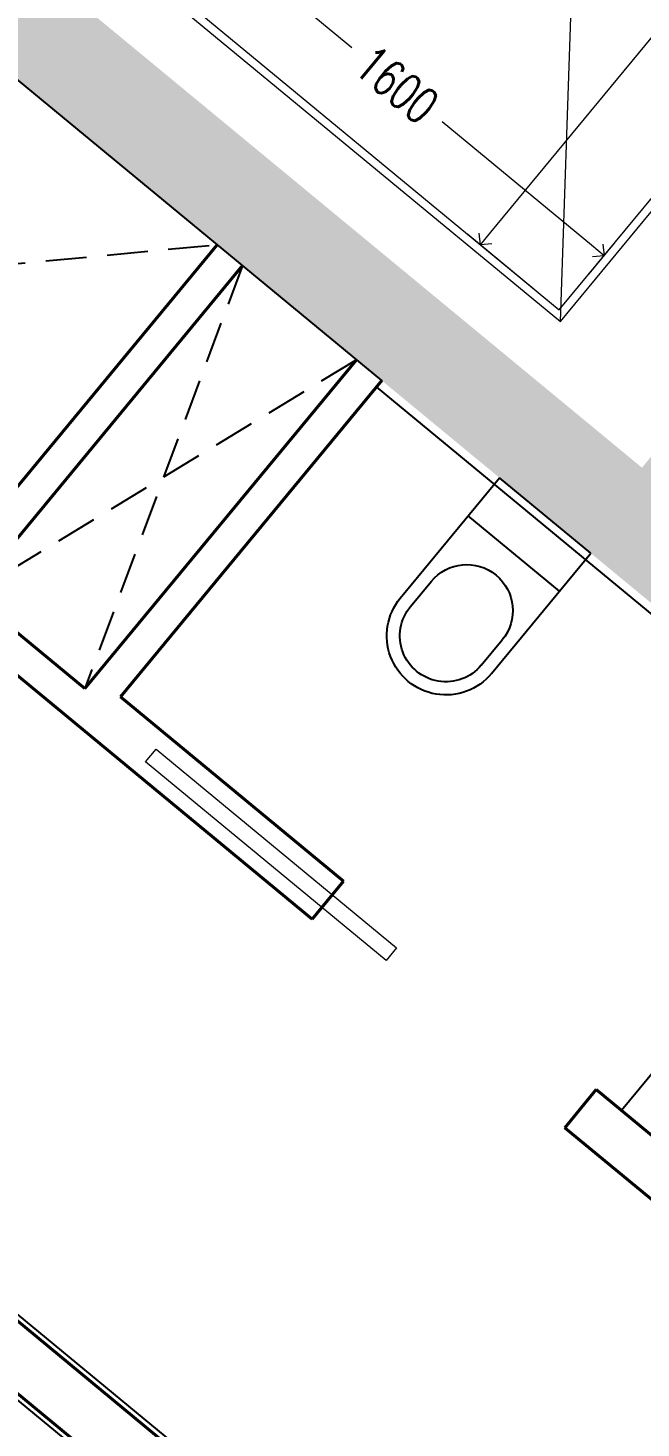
# Model space of a CAD drawing. Header units: millimetres. Extents: x -361675616 to 361246347, y -284141842 to 284396604.
# Drawn here: x -101543 to -99676, y 81663 to 85926 of the extents above; entities that cross this region are included whole.
import ezdxf
from ezdxf.enums import TextEntityAlignment as Align

# ---------------------------------------------------------------- set-up
doc = ezdxf.new("R2010")
doc.units = ezdxf.units.MM
doc.header["$LTSCALE"] = 100
doc.header["$MEASUREMENT"] = 0
doc.linetypes.add('HIDDEN', pattern=[0.375, 0.25, -0.125])
doc.linetypes.add('Xref_NT1+NT2_MBDV Cot vach_220729$0$ACAD_ISO02W100', pattern=[15, 12, -3])
for name, color, linetype in [('A-ANNO-DIMS', 50, 'Continuous'), ('A-ANNO-ROOM', 50, 'Continuous'), ('A-FURNITURE', 251, 'Continuous'), ('A-UNIT', 1, 'Continuous'), ('dien tich thong thuy', 3, 'Continuous'), ('KT-Khuat', 9, 'HIDDEN'), ('Xref_NT1+NT2_MBDV Cot vach_220729$0$ccu12-Hatch', 250, 'Continuous')]:
    doc.layers.add(name, color=color, linetype=linetype)
for name, color, linetype, lineweight in [('KT-Net cat', 1, 'Continuous', 40), ('KT-Net cua', 87, 'Continuous', 9), ('Xref_NT1+NT2_MBDV Cot vach_220729$0$KT-Noi that', 36, 'Continuous', 9)]:
    doc.layers.add(name, color=color, linetype=linetype, lineweight=lineweight)
doc.styles.add('220126_HDN_HBA typical plan$0$211210_HDN_HBA_TYPICAL PLAN CORE OPT 1$0$HBA-Text', font='GOTHIC.TTF')
doc.styles.add('Xref_NT1+NT2_MBDV Cot vach_220729$0$ROMANS', font='ROMANS.SHX')
doc.styles.add('Xref_NT1+NT2_MBDV Cot vach_220729$0$xref.N.Cot vach tang N2$0$DIM', font='vnsimli.shx', dxfattribs={"width": 0.7})
doc.dimstyles.new('Xref_NT1+NT2_MBDV Cot vach_220729$0$xref.N.Cot vach tang N2$0$CCU 1-100 A1', dxfattribs={"dimscale": 100, "dimtxt": 2.2, "dimasz": 1, "dimexe": 1, "dimexo": 0, "dimgap": 1, "dimtad": 1, "dimdec": 0, "dimdsep": 46, "dimtxsty": 'Xref_NT1+NT2_MBDV Cot vach_220729$0$xref.N.Cot vach tang N2$0$DIM', "dimblk1": 'Xref_NT1+NT2_MBDV Cot vach_220729$0$xref.N.Cot vach tang N2$0$_ARCHTICK', "dimblk2": 'Xref_NT1+NT2_MBDV Cot vach_220729$0$xref.N.Cot vach tang N2$0$_ARCHTICK', "dimsah": 1, "dimcen": 0, "dimdle": 1, "dimclrd": 256, "dimclre": 256, "dimclrt": 31, "dimadec": 0, "dimazin": 0, "dimtfac": 1, "dimtdec": 0, "dimtix": 1, "dimtmove": 2, "dimatfit": 3, "dimldrblk": 'Xref_NT1+NT2_MBDV Cot vach_220729$0$xref.N.Cot vach tang N2$0$_ARCHTICK', "dimfxl": 8, "dimtolj": 1, "dimarcsym": 0})

# ---------------------------------------------------------------- blocks, each defined once
blk = doc.blocks.new('Xref_NT1+NT2_MBDV Cot vach_220729$0$xref.N.Cot vach tang N2$0$_Open90')
at = {"color": 0, "linetype": 'ByBlock', "lineweight": -2}
for p, q in [((0, 0), (-1, 0)), ((-0.5, 0.5), (0, 0)), ((0, 0), (-0.5, -0.5))]:
    blk.add_line(p, q, dxfattribs=at)
blk = doc.blocks.new('*D99')
at = {"layer": 'Defpoints', "color": 0, "transparency": 16777216}
for p in [(-424.1796271887581, -514.9999999999402), (-353.063796673334, -514.9999999999402, -3.230249313876472e-06), (-353.0637966733485, -2114.999998141949, -3.229479425215231e-06)]:
    blk.add_point(p, dxfattribs=at)
at = {"layer": 'Xref_NT1+NT2_MBDV Cot vach_220729$0$KT-Noi that', "color": 5, "transparency": 16777216}
for p, q in [((-353.063796673334, -514.9999999999402), (-474.1796271887581, -514.9999999999402)), ((-424.1796271887581, -564.9999999999402), (-424.1796271887579, -1154.999998141892)), ((-424.1796271887578, -2064.999998141949), (-424.1796271887579, -1511.666664808559)), ((-353.0637966733485, -2114.999998141949), (-474.1796271887578, -2114.999998141949))]:
    blk.add_line(p, q, dxfattribs=at)
at = {"layer": 'Xref_NT1+NT2_MBDV Cot vach_220729$0$KT-Noi that', "color": 5, "transparency": 16777216, "xscale": 50, "yscale": 50, "zscale": 50}
for p, rotation in [((-424.1796271887581, -514.9999999999402), 90), ((-424.1796271887578, -2114.999998141949), 270)]:
    blk.add_blockref('Xref_NT1+NT2_MBDV Cot vach_220729$0$xref.N.Cot vach tang N2$0$_Open90', p, dxfattribs=dict(at, rotation=rotation))
at = {"layer": 'Xref_NT1+NT2_MBDV Cot vach_220729$0$KT-Noi that', "color": 5, "transparency": 16777216, "insert": (-424.1796271883068, -1333.333331475225), "char_height": 110, "attachment_point": 5, "rotation": 90, "style": 'Xref_NT1+NT2_MBDV Cot vach_220729$0$xref.N.Cot vach tang N2$0$DIM'}
blk.add_mtext('\\A1;1600', dxfattribs=at)
blk = doc.blocks.new('Xref_NT1+NT2_MBDV Cot vach_220729$0$xref.N.Cot vach tang N2$0$_ARCHTICK')
at = {"color": 0, "linetype": 'ByBlock', "const_width": 0.15}
blk.add_lwpolyline([(-0.5, -0.5), (0.5, 0.5)], dxfattribs=at)
blk = doc.blocks.new('*D100')
at = {"layer": 'Defpoints', "color": 0, "transparency": 16777216}
for p in [(-2310.000006262693, -614.99999999994), (-210.0000062626932, -614.99999999994), (-2310.000006262693, -826.7299089782482)]:
    blk.add_point(p, dxfattribs=at)
at = {"layer": 'Xref_NT1+NT2_MBDV Cot vach_220729$0$KT-Noi that', "color": 5, "transparency": 16777216}
for p, q in [((-2310.000006262693, -614.99999999994), (-2310.000006262693, -876.7299089782482)), ((-210.0000062626932, -614.99999999994), (-210.0000062626932, -876.7299089782482)), ((-260.0000062626932, -826.7299089782482), (-2260.000006262693, -826.7299089782482))]:
    blk.add_line(p, q, dxfattribs=at)
at = {"layer": 'Xref_NT1+NT2_MBDV Cot vach_220729$0$KT-Noi that', "color": 5, "transparency": 16777216, "xscale": 50, "yscale": 50, "zscale": 50, "rotation": 180}
blk.add_blockref('Xref_NT1+NT2_MBDV Cot vach_220729$0$xref.N.Cot vach tang N2$0$_Open90', (-2310.000006262693, -826.7299089782482), dxfattribs=at)
at = {"layer": 'Xref_NT1+NT2_MBDV Cot vach_220729$0$KT-Noi that', "color": 5, "transparency": 16777216, "xscale": 50, "yscale": 50, "zscale": 50}
blk.add_blockref('Xref_NT1+NT2_MBDV Cot vach_220729$0$xref.N.Cot vach tang N2$0$_Open90', (-210.0000062626932, -826.7299089782482), dxfattribs=at)
at = {"layer": 'Xref_NT1+NT2_MBDV Cot vach_220729$0$KT-Noi that', "color": 5, "transparency": 16777216, "insert": (-1260.000006262693, -721.7299089782482), "char_height": 110, "attachment_point": 5, "style": 'Xref_NT1+NT2_MBDV Cot vach_220729$0$xref.N.Cot vach tang N2$0$DIM'}
blk.add_mtext('\\A1;2100', dxfattribs=at)
blk = doc.blocks.new('Hotel Module')
at = {"layer": 'KT-Net cat'}
blk.add_line((85.00231740503659, -2499.999924721109, 1.321858349775246e-09), (85.00936232104141, -10100.00319873763, 1.321858838967266e-09), dxfattribs=at)
blk = doc.blocks.new('qweewe')
for p, q in [((-226617.649540008, -3043559.718917042, 0.0008727778800783348), (-226617.6495399146, -3043199.718917044, 0.0008727778800783348)), ((-226142.6495399146, -3043199.718917163, 0.0008727778800783348), (-226617.6495399146, -3043199.718917044, 0.0008727778800783348)), ((-226467.6495400079, -3043559.718917079, 0.0008727778800783348), (-226467.6495399145, -3043199.718917081, 0.0008727778800783348)), ((-226142.649539925, -3043239.718917165, 0.0008727778800783348), (-226242.649539925, -3043239.718917139, 0.0008727778800783348)), ((-226142.6495399976, -3043519.718917165, 0.0008727778800783348), (-226242.6495399976, -3043519.718917141, 0.0008727778800783348)), ((-226142.649540008, -3043559.718917165, 0.0008727778800783348), (-226617.649540008, -3043559.718917042, 0.0008727778800783348))]:
    blk.add_line(p, q)
for centre, radius, start, end in [((-226142.6495399613, -3043379.718917165, 0.0008727778800783348), 179.9999999999927, 269.9999999833247, 89.99999998332474), ((-226242.6495399613, -3043379.718917141, 0.0008727778800783348), 139.9999999999927, 89.99999998332474, 269.9999999833247), ((-226142.6495399613, -3043379.718917165, 0.0008727778800783348), 139.9999999999927, 269.9999999833247, 89.99999998332474)]:
    blk.add_arc(centre, radius, start, end)
blk = doc.blocks.new('standard-1')
at = {"layer": 'A-FURNITURE', "extrusion": (2.000861866330987e-18, 1.501383517588226e-06, 0.9999999999988729), "elevation": -0.3595424677241099}
blk.add_lwpolyline([(238012.9502319461, -275667.5485452243), (238013.7645339976, -275167.5490980218), (236763.9614612174, -275166.3707656874), (236763.1471591769, -275666.3702128939)], close=True, dxfattribs=at)
at = {"layer": 'KT-Khuat', "ltscale": 5}
for p, q in [((236715.0387085075, -271237.3204771822), (238012.8169950028, -272537.2597085938)), ((238012.8169950026, -272637.2597085939), (236713.8503849549, -273087.2597085941)), ((238012.8169950028, -273087.2597085939), (236714.1394461249, -272637.2597085939))]:
    blk.add_line(p, q, dxfattribs=at)
at = {"layer": 'KT-Net cat'}
for p, q in [((236615.0387393755, -271237.2242461634, 8.44937352689009e-09), (236613.2202282855, -274068.2166980288, -0.0009263881747403141)), ((238012.8169950028, -272537.2597085938), (236714.2036819405, -272537.2597085941)), ((236714.1394461249, -272637.2597085939), (236713.8503849549, -273087.2597085941)), ((238012.8169950026, -272637.2597085939), (236714.1394461249, -272637.2597085939)), ((238012.8169950028, -273087.2597085939), (236713.8503849549, -273087.2597085941)), ((236763.7861491393, -273187.2597085941, -0.0006380776770525485), (236763.2201973388, -274068.3130517324, -0.0009263881747403024)), ((238012.8169950027, -273187.2597085939), (236763.7861491393, -273187.2597085941)), ((235098.1439896217, -273567.3163190014), (235098.1440706136, -281167.3163197882)), ((236613.2202282854, -274068.2166980288, -0.0009263881747403141), (236763.2201973387, -274068.3130517323, -0.0009263881747402578)), ((236613.0158050711, -275767.2525652653), (236613.4246512391, -275066.0706220084)), ((236613.4246512391, -275066.0706220084, 0.05479021183692891), (236763.9611629138, -275066.0706220083, 0.05479021183692893)), ((236763.9611629138, -275066.0706220083, 0.05479021183692892), (236763.6106251447, -275667.2521173682, 0.05479021183692888))]:
    blk.add_line(p, q, dxfattribs=at)
at = {"layer": 'KT-Net cua', "elevation": 0.05479021183692893}
blk.add_lwpolyline([(236660.0288728786, -273371.8774524955), (236710.028872875, -273371.8774988495), (236710.0279922592, -274321.8774988513), (236660.027992261, -274321.8774524974)], close=True, dxfattribs=at)
at = {"layer": 'A-FURNITURE', "extrusion": (-1.501382276405052e-06, -1.241181995021138e-12, -0.9999999999988729), "zscale": -1, "rotation": 0.0008285319002161957}
blk.add_blockref('qweewe', (-11439.32990305043, 2769550.031382617, -0.3564753373966411), dxfattribs=at)
blk = doc.blocks.new('A$C418F5BC8')
at = {"layer": 'A-ANNO-ROOM', "insert": (648.1133449638728, 1090.790118377889), "char_height": 600, "attachment_point": 2, "rotation": 50.44882673977027, "style": '220126_HDN_HBA typical plan$0$211210_HDN_HBA_TYPICAL PLAN CORE OPT 1$0$HBA-Text'}
blk.add_mtext_dynamic_manual_height_columns('SL-S', width=722857412.8743668, gutter_width=9765.624999999996, heights=[0], dxfattribs=at)
blk = doc.blocks.new('A$C2A6C5140')
at = {"layer": 'A-ANNO-ROOM', "insert": (731.4497625969816, 1190.0169191678, 0.0003277973379295924), "char_height": 600, "attachment_point": 2, "rotation": 50.44882673977027, "style": '220126_HDN_HBA typical plan$0$211210_HDN_HBA_TYPICAL PLAN CORE OPT 1$0$HBA-Text'}
blk.add_mtext_dynamic_manual_height_columns('2-BR', width=722857412.8743668, gutter_width=9765.624999999996, heights=[0], dxfattribs=at)
blk = doc.blocks.new('A$C5388591E')
at = {"layer": 'A-ANNO-ROOM', "insert": (894.3001998505497, 842.1987865094561, 0.0004622000541105721), "char_height": 600, "attachment_point": 2, "rotation": 1.4064704596368105, "style": '220126_HDN_HBA typical plan$0$211210_HDN_HBA_TYPICAL PLAN CORE OPT 1$0$HBA-Text'}
blk.add_mtext_dynamic_manual_height_columns('3-BR', width=722857412.8743668, gutter_width=9765.624999999996, heights=[0], dxfattribs=at)
blk = doc.blocks.new('A$C21AF0CCA')
at = {"layer": 'A-ANNO-ROOM', "insert": (1197.56892258345, 814.6835720778872), "char_height": 600, "attachment_point": 2, "rotation": 0.10542954816276216, "style": '220126_HDN_HBA typical plan$0$211210_HDN_HBA_TYPICAL PLAN CORE OPT 1$0$HBA-Text'}
blk.add_mtext_dynamic_manual_height_columns('1-BR+', width=722857412.8743668, gutter_width=9765.624999999996, heights=[0], dxfattribs=at)
blk = doc.blocks.new('Xref_NT1+NT2_MBDV Cot vach_220729$0$TMCC')
at = {"layer": 'Xref_NT1+NT2_MBDV Cot vach_220729$0$KT-Noi that', "linetype": 'Continuous', "ltscale": 2}
for p, q in [((-1794.174414799447, -141.3920001944371, 9.413380290367837e-06), (-1794.17441479789, -110.6079990881535, 9.413380290367837e-06)), ((-978.4333909374109, -105.9999987138362, 9.413380290367837e-06), (-1789.566414798101, -105.9999990883625, 9.413380290367837e-06)), ((-1652.000006262693, -305.99999999994, 9.413380290367837e-06), (-1652.000006262693, -105.99999999994, 9.413380290367837e-06)), ((-1652.000006262693, -105.99999999994, 9.413380290367837e-06), (-1118.000006262693, -105.99999999994, 9.413380290367837e-06)), ((-1118.000006262693, -105.99999999994, 9.413380290367837e-06), (-1118.000006262693, -305.99999999994, 9.413380290367837e-06)), ((-973.8253909386403, -141.3919998197762, 9.413380290367837e-06), (-973.8253909370687, -110.6079987141766, 9.413380290367837e-06)), ((-1938.250006262693, -164.74999999994, 9.413380290367837e-06), (-1932.250006262693, -167.24999999994, 9.413380290367837e-06)), ((-1938.250006262693, -247.24999999994, 9.413380290367837e-06), (-1938.250006262693, -164.74999999994, 9.413380290367837e-06)), ((-1932.250006262693, -167.24999999994, 9.413380290367837e-06), (-1930.050006262696, -202.24999999994, 9.413380290367837e-06)), ((-1839.268615574998, -261.3920001944007, 9.413380290367837e-06), (-1839.268615578098, -150.6080001945247, 9.413380290367837e-06)), ((-1798.782414799367, -146.0000001943672, 9.413380290367837e-06), (-1834.66061557793, -146.0000001943672, 9.413380290367837e-06)), ((-1652.000006262693, -280.99999999994, 9.413380290367837e-06), (-1652.000006262693, -130.99999999994, 9.413380290367837e-06)), ((-1652.000006262693, -130.99999999994, 9.413380290367837e-06), (-1118.000006262693, -130.99999999994, 9.413380290367837e-06)), ((-1118.000006262693, -130.99999999994, 9.413380290367837e-06), (-1118.000006262693, -280.99999999994, 9.413380290367837e-06)), ((-933.8766155784251, -145.9999998198418, 9.413380290367837e-06), (-969.2173909385601, -145.9999998198455, 9.413380290367837e-06)), ((-929.2686155750125, -261.3919998200163, 9.413380290367837e-06), (-929.2686155780975, -150.607999820184, 9.413380290367837e-06)), ((-839.9500062626903, -202.24999999994, 9.413380290367837e-06), (-837.7500062626932, -167.24999999994, 9.413380290367837e-06)), ((-837.7500062626932, -167.24999999994, 9.413380290367837e-06), (-831.7500062626932, -164.74999999994, 9.413380290367837e-06)), ((-831.7500062626932, -164.74999999994, 9.413380290367837e-06), (-831.7500062626932, -247.24999999994, 9.413380290367837e-06)), ((-1930.050006262696, -209.74999999994, 9.413380290367837e-06), (-1932.250006262693, -244.74999999994, 9.413380290367837e-06)), ((-1930.050006262696, -202.24999999994, 9.413380290367837e-06), (-1905.400006262687, -202.24999999994, 9.413380290367837e-06)), ((-1905.400006262687, -209.74999999994, 9.413380290367837e-06), (-1930.050006262696, -209.74999999994, 9.413380290367837e-06)), ((-1905.400006262687, -202.24999999994, 9.413380290367837e-06), (-1895.400006262687, -201.99999999994, 9.413380290367837e-06)), ((-1895.400006262687, -210.49999999994, 9.413380290367837e-06), (-1905.400006262687, -209.74999999994, 9.413380290367837e-06)), ((-1895.400006262687, -201.99999999994, 9.413380290367837e-06), (-1870.000006262693, -201.49999999994, 9.413380290367837e-06)), ((-1870.000006262693, -210.49999999994, 9.413380290367837e-06), (-1895.400006262687, -210.49999999994, 9.413380290367837e-06)), ((-1870.000006262693, -201.49999999994, 9.413380290367837e-06), (-1870.000006262693, -210.49999999994, 9.413380290367837e-06)), ((-900.0000062626932, -210.49999999994, 9.413380290367837e-06), (-900.0000062626932, -201.49999999994, 9.413380290367837e-06)), ((-900.0000062626932, -201.49999999994, 9.413380290367837e-06), (-874.600006262699, -201.49999999994, 9.413380290367837e-06)), ((-874.600006262699, -209.99999999994, 9.413380290367837e-06), (-900.0000062626932, -210.49999999994, 9.413380290367837e-06)), ((-874.600006262699, -201.49999999994, 9.413380290367837e-06), (-864.600006262699, -202.24999999994, 9.413380290367837e-06)), ((-864.600006262699, -209.74999999994, 9.413380290367837e-06), (-874.600006262699, -209.99999999994, 9.413380290367837e-06)), ((-864.600006262699, -202.24999999994, 9.413380290367837e-06), (-839.9500062626903, -202.24999999994, 9.413380290367837e-06)), ((-839.9500062626903, -209.74999999994, 9.413380290367837e-06), (-864.600006262699, -209.74999999994, 9.413380290367837e-06)), ((-837.7500062626932, -244.74999999994, 9.413380290367837e-06), (-839.9500062626903, -209.74999999994, 9.413380290367837e-06)), ((-2515.000006262693, -214.99999999994, 9.413380290367837e-06), (-2515.000006262693, -2439.99999999994, 9.413380290367837e-06)), ((-2465.000006262693, -214.99999999994, 9.413380290367837e-06), (-2515.000006262693, -214.99999999994, 9.413380290367837e-06)), ((-2465.000006262693, -2439.99999999994, 9.413380290367837e-06), (-2465.000006262693, -214.99999999994, 9.413380290367837e-06)), ((-1932.250006262693, -244.74999999994, 9.413380290367837e-06), (-1938.250006262693, -247.24999999994, 9.413380290367837e-06)), ((-831.7500062626932, -247.24999999994, 9.413380290367837e-06), (-837.7500062626932, -244.74999999994, 9.413380290367837e-06)), ((-1798.782414796122, -266.0000001943772, 9.413380290367837e-06), (-1834.66061557502, -266.000000194379, 9.413380290367837e-06)), ((-1794.17441479789, -301.3919990888407, 9.413380290367837e-06), (-1794.174414796333, -270.6080001941682, 9.413380290367837e-06)), ((-1118.000006262693, -280.99999999994, 9.413380290367837e-06), (-1652.000006262693, -280.99999999994, 9.413380290367837e-06)), ((-973.8253909370978, -301.3919987139034, 9.413380290367837e-06), (-973.8253909355408, -270.6079998201039, 9.413380290367837e-06)), ((-933.8766155748453, -265.9999998198546, 9.413380290367837e-06), (-969.217390935286, -265.9999998198509, 9.413380290367837e-06)), ((-978.433390937018, -305.9999987138381, 9.413380290367837e-06), (-1789.566414798363, -305.9999990883616, 9.413380290367837e-06)), ((-1118.000006262693, -305.99999999994, 9.413380290367837e-06), (-1652.000006262693, -305.99999999994, 9.413380290367837e-06)), ((-1439.500006262693, -418.99999999994, 9.413380290367837e-06), (-1442.000006262693, -410.99999999994, 9.413380290367837e-06)), ((-1442.000006262693, -410.99999999994, 9.413380290367837e-06), (-1328.000006262693, -410.99999999994, 9.413380290367837e-06)), ((-1390.000006262693, -422.99999999994, 9.413380290367837e-06), (-1439.500006262693, -418.99999999994, 9.413380290367837e-06)), ((-1390.000006262693, -451.99999999994, 9.413380290367837e-06), (-1390.000006262693, -422.99999999994, 9.413380290367837e-06)), ((-1330.500006262693, -418.99999999994, 9.413380290367837e-06), (-1380.000006262693, -422.99999999994, 9.413380290367837e-06)), ((-1380.000006262693, -422.99999999994, 9.413380290367837e-06), (-1380.000006262693, -451.99999999994, 9.413380290367837e-06)), ((-1328.000006262693, -410.99999999994, 9.413380290367837e-06), (-1330.500006262693, -418.99999999994, 9.413380290367837e-06)), ((-1393.000006262693, -461.99999999994, 9.413380290367837e-06), (-1390.000006262693, -451.99999999994, 9.413380290367837e-06)), ((-1393.000006262693, -499.99999999994, 9.413380290367837e-06), (-1393.000006262693, -461.99999999994, 9.413380290367837e-06)), ((-1380.000006262693, -451.99999999994, 9.413380290367837e-06), (-1377.000006262693, -461.99999999994, 9.413380290367837e-06)), ((-1377.000006262693, -461.99999999994, 9.413380290367837e-06), (-1377.000006262693, -499.99999999994, 9.413380290367837e-06)), ((-185.0000062626932, -489.99999999994, 9.413380290367837e-06), (-2310.000006262693, -489.99999999994, 9.413380290367837e-06)), ((-2310.000006262693, -489.99999999994, 9.413380290367837e-06), (-2310.000006262693, -514.99999999994, 9.413380290367837e-06)), ((-1377.000006262693, -499.99999999994, 9.413380290367837e-06), (-1393.000006262693, -499.99999999994, 9.413380290367837e-06)), ((-185.0000062626932, -2139.99999999994, 9.413380290367837e-06), (-185.0000062626932, -489.99999999994, 9.413380290367837e-06)), ((-210.0000062626932, -514.99999999994, 9.413380290367837e-06), (-2310.000006262693, -514.99999999994, 9.413380290367837e-06)), ((-2310.000006262693, -514.99999999994, 9.413380290367837e-06), (-2310.000006262693, -714.99999999994, 9.413380290367837e-06)), ((-210.0000062626932, -2114.99999999994, 9.413380290367837e-06), (-210.0000062626932, -514.99999999994, 9.413380290367837e-06)), ((-2510.000008398798, -664.99999999994, 9.413380290367837e-06), (-2560.000008398798, -664.99999999994, 9.413380290367837e-06)), ((-2560.000008398798, -664.99999999994, 9.413380290367837e-06), (-2560.000008398798, -714.99999999994, 9.413380290367837e-06)), ((-2510.000008398798, -714.99999999994, 9.413380290367837e-06), (-2510.000008398798, -664.99999999994, 9.413380290367837e-06)), ((-2560.000008398798, -714.99999999994, 9.413380290367837e-06), (-2510.000008398798, -714.99999999994, 9.413380290367837e-06)), ((-2555.000006262693, -1814.99999999994, 9.413380290367837e-06), (-2555.000006262693, -714.99999999994, 9.413380290367837e-06)), ((-2310.000006262693, -714.99999999994, 9.413380290367837e-06), (-2385.000006262693, -714.99999999994, 9.413380290367837e-06)), ((-1485.000006262693, -999.99999999994, 9.413380290367837e-06), (-1285.000006262693, -999.99999999994, 9.413380290367837e-06)), ((-1485.000006262693, -1529.99999999994, 9.413380290367837e-06), (-1485.000006262693, -999.99999999994, 9.413380290367837e-06)), ((-1460.000006262693, -999.99999999994, 9.413380290367837e-06), (-1310.000006262693, -999.99999999994, 9.413380290367837e-06)), ((-1460.000006262693, -1529.99999999994, 9.413380290367837e-06), (-1460.000006262693, -999.99999999994, 9.413380290367837e-06)), ((-1310.000006262693, -999.99999999994, 9.413380290367837e-06), (-1310.000006262693, -1529.99999999994, 9.413380290367837e-06)), ((-1285.000006262693, -999.99999999994, 9.413380290367837e-06), (-1285.000006262693, -1529.99999999994, 9.413380290367837e-06)), ((-1285.000006262693, -1529.99999999994, 9.413380290367837e-06), (-1485.000006262693, -1529.99999999994, 9.413380290367837e-06)), ((-1310.000006262693, -1529.99999999994, 9.413380290367837e-06), (-1460.000006262693, -1529.99999999994, 9.413380290367837e-06)), ((-2560.000008398798, -1864.99999999994, 9.413380290367837e-06), (-2560.000008398798, -1814.99999999994, 9.413380290367837e-06)), ((-2560.000008398798, -1814.99999999994, 9.413380290367837e-06), (-2510.000008398798, -1814.99999999994, 9.413380290367837e-06)), ((-2510.000008398798, -1814.99999999994, 9.413380290367837e-06), (-2510.000008398798, -1864.99999999994, 9.413380290367837e-06)), ((-2385.000006262693, -1814.99999999994, 9.413380290367837e-06), (-2310.000006262693, -1814.99999999994, 9.413380290367837e-06)), ((-2310.000006262693, -1814.99999999994, 9.413380290367837e-06), (-2310.000006262693, -2114.99999999994, 9.413380290367837e-06)), ((-2510.000008398798, -1864.99999999994, 9.413380290367837e-06), (-2560.000008398798, -1864.99999999994, 9.413380290367837e-06)), ((-2310.000006262693, -2114.99999999994, 9.413380290367837e-06), (-210.0000062626932, -2114.99999999994, 9.413380290367837e-06)), ((-2310.000006262693, -2114.99999999994, 9.413380290367837e-06), (-2310.000006262693, -2139.99999999994, 9.413380290367837e-06)), ((-2310.000006262693, -2139.99999999994, 9.413380290367837e-06), (-185.0000062626932, -2139.99999999994, 9.413380290367837e-06)), ((-1393.000006262693, -2217.99999999994, 9.413380290367837e-06), (-1393.000006262693, -2179.99999999994, 9.413380290367837e-06)), ((-1393.000006262693, -2179.99999999994, 9.413380290367837e-06), (-1377.000006262693, -2179.99999999994, 9.413380290367837e-06)), ((-1377.000006262693, -2179.99999999994, 9.413380290367837e-06), (-1377.000006262693, -2217.99999999994, 9.413380290367837e-06)), ((-1439.500006262693, -2260.99999999994, 9.413380290367837e-06), (-1390.000006262693, -2256.99999999994, 9.413380290367837e-06)), ((-1390.000006262693, -2227.99999999994, 9.413380290367837e-06), (-1393.000006262693, -2217.99999999994, 9.413380290367837e-06)), ((-1390.000006262693, -2256.99999999994, 9.413380290367837e-06), (-1390.000006262693, -2227.99999999994, 9.413380290367837e-06)), ((-1377.000006262693, -2217.99999999994, 9.413380290367837e-06), (-1380.000006262693, -2227.99999999994, 9.413380290367837e-06)), ((-1380.000006262693, -2227.99999999994, 9.413380290367837e-06), (-1380.000006262693, -2256.99999999994, 9.413380290367837e-06)), ((-1380.000006262693, -2256.99999999994, 9.413380290367837e-06), (-1330.500006262693, -2260.99999999994, 9.413380290367837e-06)), ((-1442.000006262693, -2268.99999999994, 9.413380290367837e-06), (-1439.500006262693, -2260.99999999994, 9.413380290367837e-06)), ((-1328.000006262693, -2268.99999999994, 9.413380290367837e-06), (-1442.000006262693, -2268.99999999994, 9.413380290367837e-06)), ((-1330.500006262693, -2260.99999999994, 9.413380290367837e-06), (-1328.000006262693, -2268.99999999994, 9.413380290367837e-06)), ((-2515.000006262693, -2439.99999999994, 9.413380290367837e-06), (-2465.000006262693, -2439.99999999994, 9.413380290367837e-06))]:
    blk.add_line(p, q, dxfattribs=at)
at = {"layer": 'Xref_NT1+NT2_MBDV Cot vach_220729$0$KT-Noi that', "linetype": 'Xref_NT1+NT2_MBDV Cot vach_220729$0$ACAD_ISO02W100', "ltscale": 2}
for p, q in [((-185.0000062626932, -489.99999999994, 9.413380290367837e-06), (-2310.000006262693, -2127.49999999994, 9.413380290367837e-06)), ((-185.0000062626932, -2139.99999999994, 9.413380290367837e-06), (-2310.000006262693, -489.99999999994, 9.413380290367837e-06))]:
    blk.add_line(p, q, dxfattribs=at)
at = {"layer": 'Xref_NT1+NT2_MBDV Cot vach_220729$0$KT-Noi that', "linetype": 'Continuous', "ltscale": 2, "elevation": 9.413380290367837e-06}
for points in [[(-1385.000006262693, -410.99999999994), (-796.7500062626932, -410.99999999994), (-796.7500062626932, -99.99999999993997), (-701.7500062626932, -99.99999999993997), (-701.7500062626932, -64.99999999993997), (-831.7500062626932, -64.99999999993997), (-831.7500062626932, -380.99999999994), (-1385.000006262693, -380.99999999994), (-1938.250006262693, -380.99999999994), (-1938.250006262693, -64.99999999993997), (-2068.250006262693, -64.99999999993997), (-2068.250006262693, -99.99999999993997), (-1973.250006262693, -99.99999999993997), (-1973.250006262693, -410.99999999994), (-1385.000006262693, -410.99999999994)], [(-2385.000006262693, -2429.99999999994), (-2385.000006262693, -224.99999999994), (-2435.000006262693, -224.99999999994), (-2435.000006262693, -2429.99999999994)], [(-2510.000008398798, -714.99999999994), (-2465.000006262693, -714.99999999994), (-2465.000006262693, -1264.99999999994), (-2510.000008398798, -1264.99999999994)], [(-2435.000006262693, -714.99999999994), (-2390.000006262693, -714.99999999994), (-2390.000006262693, -1264.99999999994), (-2435.000006262693, -1264.99999999994)], [(-2510.000008398798, -1264.99999999994), (-2465.000006262693, -1264.99999999994), (-2465.000006262693, -1814.99999999994), (-2510.000008398798, -1814.99999999994)], [(-2435.000006262693, -1264.99999999994), (-2390.000006262693, -1264.99999999994), (-2390.000006262693, -1814.99999999994), (-2435.000006262693, -1814.99999999994)], [(-1385.000006262693, -2268.99999999994), (-1210.000006262693, -2268.99999999994), (-1210.000006262693, -2464.99999999994), (-1385.000006262693, -2464.99999999994), (-1560.000006262693, -2464.99999999994), (-1560.000006262693, -2268.99999999994), (-1385.000006262693, -2268.99999999994)]]:
    blk.add_lwpolyline(points, close=True, dxfattribs=at)
for points in [[(-2495.000006262693, -1264.99999999994), (-2495.000006262693, -714.99999999994)], [(-2480.000006262693, -1264.99999999994), (-2480.000006262693, -714.99999999994)], [(-2420.000006262693, -1264.99999999994), (-2420.000006262693, -714.99999999994)], [(-2405.000006262693, -1264.99999999994), (-2405.000006262693, -714.99999999994)], [(-2495.000006262693, -1814.99999999994), (-2495.000006262693, -1264.99999999994)], [(-2480.000006262693, -1814.99999999994), (-2480.000006262693, -1264.99999999994)], [(-2420.000006262693, -1814.99999999994), (-2420.000006262693, -1264.99999999994)], [(-2405.000006262693, -1814.99999999994), (-2405.000006262693, -1264.99999999994)]]:
    blk.add_lwpolyline(points, dxfattribs=at)
at = {"layer": 'Xref_NT1+NT2_MBDV Cot vach_220729$0$KT-Noi that', "linetype": 'Continuous', "ltscale": 2}
for centre, radius in [((-1685.000006262693, -205.99999999994, 9.413380290367837e-06), 14.5), ((-1085.000006262693, -205.99999999994, 9.413380290367837e-06), 17.5)]:
    blk.add_circle(centre, radius, dxfattribs=at)
for centre, radius, start, end in [((-1789.566414798101, -110.6079990881535, 9.413380290367837e-06), 4.607999999791003, 90, 180), ((-978.4333909374109, -110.6079987141766, 9.413380290367837e-06), 4.608000000340305, 0, 90), ((-1834.66061557793, -150.6080001945247, 9.413380290367837e-06), 4.608000000157357, 90, 180), ((-1798.782414799367, -141.3920001944371, 9.413380290367837e-06), 4.607999999930221, 270, 0), ((-969.2173909385601, -141.3919998197762, 9.413380290367837e-06), 4.608000000069675, 180, 270), ((-933.8766155784251, -150.607999820184, 9.413380290367837e-06), 4.608000000340515, 0, 90), ((-1834.66061557502, -261.3920001944007, 9.413380290367837e-06), 4.607999999978259, 180, 270), ((-1798.782414796122, -270.6080001941682, 9.413380290367837e-06), 4.60799999979095, 0, 90), ((-969.217390935286, -270.6079998201039, 9.413380290367837e-06), 4.608000000253028, 90, 180), ((-933.8766155748453, -261.3919998200163, 9.413380290367837e-06), 4.607999999838648, 270, 0), ((-1789.566414798363, -301.3919990888407, 9.413380290367837e-06), 4.607999999520398, 180, 270), ((-978.433390937018, -301.3919987139034, 9.413380290367837e-06), 4.607999999934203, 270, 0)]:
    blk.add_arc(centre, radius, start, end, dxfattribs=at)
at = {"layer": 'Xref_NT1+NT2_MBDV Cot vach_220729$0$KT-Noi that', "linetype": 'Continuous', "ltscale": 2, "style": 'Xref_NT1+NT2_MBDV Cot vach_220729$0$ROMANS', "width": 0.75}
for p in [(-2110.000006262693, -594.99999999994, 9.413380290367837e-06), (-2110.000006262693, -2034.99999999994, 9.413380290367837e-06)]:
    blk.add_text('COP', height=100, dxfattribs=at).set_placement(p, align=Align.MIDDLE)
at = {"layer": 'Xref_NT1+NT2_MBDV Cot vach_220729$0$KT-Noi that', "color": 5}
dim = blk.add_linear_dim(base=(-424.1796271887581, -514.9999999999402, 1.264362960424431e-05), p1=(-353.0637966733484, -2114.999998141948, 9.414150179029077e-06), p2=(-353.0637966733339, -514.99999999994, 9.413380290367837e-06), angle=270, dimstyle='Xref_NT1+NT2_MBDV Cot vach_220729$0$xref.N.Cot vach tang N2$0$CCU 1-100 A1', override={"dimscale": 50, "dimblk1": 'Xref_NT1+NT2_MBDV Cot vach_220729$0$xref.N.Cot vach tang N2$0$_Open90', "dimblk2": 'Xref_NT1+NT2_MBDV Cot vach_220729$0$xref.N.Cot vach tang N2$0$_Open90', "dimclrd": 5, "dimclre": 5, "dimclrt": 5, "dimlwd": 65535, "dimlwe": 65535}, dxfattribs=at)
dim.commit()
dim.dimension.update_dxf_attribs({"geometry": '*D99', "text_midpoint": (-424.1796271883068, -1333.333331475225, 1.264362960424431e-05), "dimtype": 128})
dim = blk.add_linear_dim(base=(-2310.000006262693, -826.7299089782482, 9.413380290367837e-06), p1=(-210.0000062626932, -614.99999999994, 9.413380290367837e-06), p2=(-2310.000006262693, -614.99999999994, 9.413380290367837e-06), angle=180, dimstyle='Xref_NT1+NT2_MBDV Cot vach_220729$0$xref.N.Cot vach tang N2$0$CCU 1-100 A1', override={"dimscale": 50, "dimblk1": 'Xref_NT1+NT2_MBDV Cot vach_220729$0$xref.N.Cot vach tang N2$0$_Open90', "dimblk2": 'Xref_NT1+NT2_MBDV Cot vach_220729$0$xref.N.Cot vach tang N2$0$_Open90', "dimclrd": 5, "dimclre": 5, "dimclrt": 5, "dimlwd": 65535, "dimlwe": 65535}, dxfattribs=at)
dim.commit()
dim.dimension.update_dxf_attribs({"geometry": '*D100', "text_midpoint": (-1260.000006262693, -721.7299089782482, 9.413380290367837e-06)})

msp = doc.modelspace()

# ---------------------------------------------------------------- hatches: boundary and pattern name
at = {"layer": 'Xref_NT1+NT2_MBDV Cot vach_220729$0$ccu12-Hatch', "ltscale": 0.5}
h = msp.add_hatch(dxfattribs=at)
h.set_pattern_fill('VATLIEU04', color=256, scale=50, angle=45, pattern_type=2)
h.set_pattern_definition([(94.99999999999984, (-1153005.893971326, 53036.63209459306), (275.7759995861103, 231.4035394059837), [37.49999999999999, -412.4999999999999]), (40.00000000000002, (-1153005.893971326, 53036.63209459306), (-314.996083695443, 216.8840747990137), [30, -330]), (145.4514, (-1152982.912640312, 53055.91572383096), (-39.21973430971335, 448.287641099735), [31.870095, -350.571056]), (91.18419999999934, (-1153076.604649444, 53107.34277271171), (435.8465000455986, 318.8068825982365), [56.24999999999995, -618.7499999999992]), (141.6356, (-1153040.284091244, 53133.90998999745), (-13.94950748652536, 674.8558447021788), [47.805144, -525.8565]), (36.18420000000004, (-1153076.604649444, 53107.34277271171), (-13.95003443662637, 674.855833957623), [45, -495]), (66, (-1153023.571640855, 53125.02044224138), (353.3857860571512, 68.691238233885), [37.49999999999963, -412.499999999997]), (11.00000000000003, (-1153023.571640855, 53125.02044224138), (-170.3542965309771, 342.4042176993831), [30, -330]), (116.4514, (-1152994.122821661, 53130.74469331306), (183.0318085066423, 411.0953098697152), [31.870095, -350.571056]), (82.50000000000001, (-1153005.893971326, 53036.63209459306), (-113.3965926531701, 121.9949088062736), [0, -325.999999999997, 0, -334.999999999997, 0, -331.249999999997]), (52.49999999999999, (-1153005.893971326, 53036.63209459306), (-46.43647110123004, 232.4547249501817), [0, -191, 0, -318.5, 0, -126.25]), (12.5, (-1153084.736377428, 52957.78968849077), (196.709083659603, 180.7603809074303), [0, -125, 0, -390, 0, -517.5]), (2.499999999999997, (-1153120.091716487, 52922.43434943144), (170.7949915992331, 241.5799034369745), [0, -162.5, 0, -259, 0, -367.5]), (90, (-1153005.893971326, 53036.63209459306), (-212.5, 0), []), (90, (-1153049.204261673, 53079.94238494075), (-212.5, 0), [])])
h.paths.add_polyline_path([(-100022.5256455455, 88247.60676292966), (-101678.1202010983, 86242.86072723728), (-99673.37423321282, 84587.26622768166), (-98017.77967766023, 86592.01226337414), (-98480.41331039768, 86974.07248942732), (-98289.38316937236, 87205.38933969954), (-97595.43268636268, 86632.29897262095), (-98041.16968194002, 86092.55965519673), (-92952.19890843568, 81889.89649688161), (-91169.25092553257, 84048.8537660893), (-98725.60136724802, 90289.17170582927), (-98534.5712262227, 90520.48855610145), (-90746.90393400591, 84089.14047514695), (-92911.91219925744, 81467.54950550091), (-98232.19982296534, 85861.24280492455), (-99633.08752396193, 84164.91923638892), (-102100.4671923693, 86202.57401796855), (-100062.8126395595, 88669.95340744552), (-99831.49578928723, 88478.92326642023), (-99831.49550452063, 88478.92361320177), (-99291.7561872185, 88033.18661747602), (-99482.78632824382, 87801.86976720387)])

# ---------------------------------------------------------------- block references
at = {"layer": 'Xref_NT1+NT2_MBDV Cot vach_220729$0$KT-Noi that', "rotation": 230.4488267371674}
msp.add_blockref('Xref_NT1+NT2_MBDV Cot vach_220729$0$TMCC', (-99661.80832289488, 84577.71466463336), dxfattribs=at)

# ---------------------------------------------------------------- next in the draw order: block references
at = {"layer": 'A-UNIT', "xscale": -1, "rotation": 50.44887984822424}
msp.add_blockref('Hotel Module', (-104010.7780938538, 83889.39827427299), dxfattribs=at)

# ---------------------------------------------------------------- next in the draw order: block references
at = {"layer": 'A-ANNO-DIMS', "rotation": 50.44882673721241}
msp.add_blockref('standard-1', (-462667.5414763677, 75287.83026126954), dxfattribs=at)

# ---------------------------------------------------------------- next in the draw order: linework, layer by layer
at = {"layer": 'dien tich thong thuy'}
for points, elevation in [([(-96251.98392343707, 77760.74809235409), (-93087.24770156824, 81592.89431155905), (-96622.62033217633, 84512.5377853161), (-96613.00075225608, 84524.18591260446), (-98232.19982290914, 85861.24280515652), (-98582.42174830736, 85437.1619128404), (-98563.1453441194, 85421.2427344199), (-99629.73029827257, 84129.72365384812), (-100481.7909464519, 84833.38733244115), (-100465.8717678963, 84852.66373679614), (-101969.3862732933, 86094.32040423636), (-102859.7261154064, 85016.36455848264), (-102848.0942650865, 85006.74596538757), (-103731.2182668591, 83937.38066274674), (-101934.6573846788, 82453.71327480256), (-102007.885629195, 82365.04178480008), (-98252.84203942533, 79263.9858897786), (-98179.61389859341, 79352.65725531675)], -2.232288167397019e-10), ([(-98999.46311160905, 74433.82749865823), (-96525.78246888658, 77429.1843243997), (-98453.42453385267, 79021.10347158097), (-98380.1988083992, 79109.76188814845), (-102135.2466773772, 82210.8213171008), (-102208.4671750503, 82122.15920660215), (-104005.039130987, 83605.81326644776), (-105151.32297111, 82217.79389848678), (-105162.8875934728, 82227.34437986069), (-106554.0907910253, 80542.70079999948), (-106130.0276212093, 80192.50142521843), (-106059.8197812394, 80277.515398526), (-103415.0822788586, 78093.41921295568), (-103421.4691405363, 78085.68531820607)], -2.232290045845046e-10)]:
    msp.add_lwpolyline(points, close=True, dxfattribs=dict(at, elevation=elevation))

# ---------------------------------------------------------------- next in the draw order: block references
at = {"layer": 'A-ANNO-ROOM'}
for p in [(-189530.7069264457, 172460.371857256, 5.460855537377236e-05), (-190889.2165836156, 167537.1358825558, 5.460855537377236e-05), (-200792.6048307914, 136225.8008255112, 5.461079910308954e-05)]:
    msp.add_blockref('A$C21AF0CCA', p, dxfattribs=at)
at = {"layer": 'dien tich thong thuy'}
for name, p in [('A$C418F5BC8', (-193627.8332148665, 162535.8262730713, 9.919419487628366e-05)), ('A$C418F5BC8', (-196423.0946702335, 158761.0613374173, 4.458552763712727e-05)), ('A$C2A6C5140', (-184324.1430110714, 156728.0149816945, 9.919419487628366e-05)), ('A$C418F5BC8', (-197159.0469856003, 154394.2669833445, 4.458552763712727e-05)), ('A$C418F5BC8', (-196884.0167786681, 150046.204543676, 4.458552763712727e-05)), ('A$C2A6C5140', (-186961.9323272624, 149139.8789736559, 9.919419487628366e-05)), ('A$C418F5BC8', (-198454.1163311225, 145455.9680739344, 9.919419487628366e-05)), ('A$C418F5BC8', (-199747.9958968313, 141469.2998190825, 4.458552763712727e-05)), ('A$C2A6C5140', (-189508.6406398182, 140127.2670308392, 9.919419487628366e-05)), ('A$C2A6C5140', (-191916.6485208535, 131438.3902857853, 4.458552763712727e-05)), ('A$C2A6C5140', (-194202.4980069638, 124603.3394083548, 4.458552763712727e-05)), ('A$C2A6C5140', (-196141.1504808805, 116842.4965355621, 9.919419487628366e-05)), ('A$C5388591E', (-189972.9039226725, 179563.5512734677, 4.458570785358675e-05)), ('A$C5388591E', (-206737.6566015921, 115340.5219298684, 9.91946273371655e-05))]:
    msp.add_blockref(name, p, dxfattribs=at)

doc.saveas('drawing.dxf')
